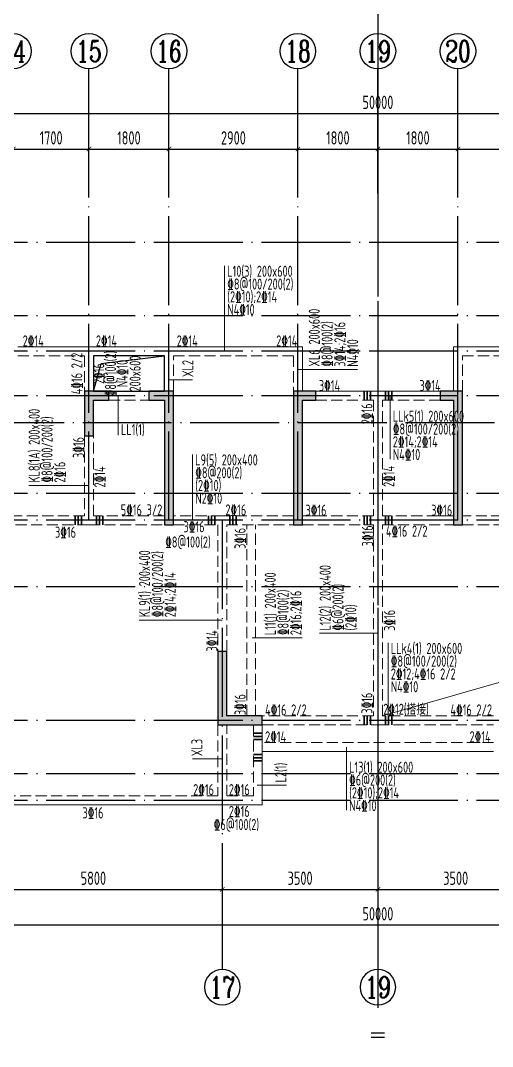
# Model space of a CAD drawing. Extents: x -1058961 to 23600, y -449123 to 2751847.
# Drawn here: x -198656 to -188040, y -264749 to -241676 of the extents above; entities that cross this region are included whole.
import ezdxf
from ezdxf.enums import TextEntityAlignment as Align

# ---------------------------------------------------------------- set-up
doc = ezdxf.new("R2010")
doc.units = 0
doc.header["$LTSCALE"] = 1000
for name, pattern in [('CENTER', [8, 5, -1, 1, -1]), ('DASH', [0.35, 0.25, -0.1]), ('DOTE', [2.42, 2, -0.2, 0.02, -0.2])]:
    doc.linetypes.add(name, pattern=pattern)
doc.layers.get('0').update_dxf_attribs({"linetype": 'CONTINUOUS'})
doc.layers.get('DEFPOINTS').update_dxf_attribs({"linetype": 'CONTINUOUS'})
for name, color, linetype in [('A-AXIS', 1, 'CONTINUOUS'), ('A-DOTE', 10, 'DOTE'), ('AXIS_NUM', 7, 'CONTINUOUS'), ('S-D洞口', 4, 'CONTINUOUS'), ('S-L主梁线', 4, 'DASH'), ('S-L梁编号', 6, 'CONTINUOUS'), ('S-L梁配筋', 7, 'CONTINUOUS'), ('S-Q墙填充', 252, 'CONTINUOUS'), ('S-Q墙实线', 6, 'CONTINUOUS'), ('S-Y一般标注', 3, 'CONTINUOUS'), ('THIN', 7, 'CONTINUOUS')]:
    doc.layers.add(name, color=color, linetype=linetype)
doc.layers.add('梁附加箍筋', color=1, linetype='CONTINUOUS', lineweight=35)
doc.styles.add('TSSD_Axis', font='complex.shx', dxfattribs={"width": 0.7, "bigfont": 'hztxt.shx'})
doc.styles.add('TSSD_DIMENSION', font='Tssdeng.shx', dxfattribs={"width": 0.7, "bigfont": 'tssdchn.shx'})
doc.styles.add('TSSD_REIN', font='tssdeng.shx', dxfattribs={"width": 0.7, "height": 300, "bigfont": 'tssdchn.shx'})
doc.dimstyles.new('TSSD_100_100', dxfattribs={"dimtxt": 300, "dimasz": 100, "dimexe": 100, "dimexo": 250, "dimgap": 100, "dimtad": 1, "dimdec": 0, "dimzin": 0, "dimdsep": 46, "dimtxsty": 'TSSD_DIMENSION', "dimblk": 'ARCHTICK', "dimcen": 0, "dimdle": 100, "dimclrt": 7, "dimadec": 0, "dimazin": 0, "dimtfac": 1, "dimtdec": 0, "dimtix": 1, "dimtmove": 2, "dimatfit": 3, "dimldrblk": 'ARCHTICK', "dimfxl": 0, "dimtolj": 1, "dimtzin": 0, "dimarcsym": 0})

# ---------------------------------------------------------------- blocks, each defined once
blk = doc.blocks.new('ts_axno')
at = {"color": 0, "linetype": 'ByBlock', "lineweight": -2}
blk.add_circle((0, 0), 0.5, dxfattribs=at)
at = {"color": 0, "linetype": 'ByBlock', "lineweight": -2, "style": 'TSSD_Axis', "width": 0.7}
blk.add_attdef('A', text='', height=0.6, dxfattribs=at).set_placement((0, 0), align=Align.MIDDLE_CENTER)
blk = doc.blocks.new('_ArchTick')
at = {"color": 0, "linetype": 'ByBlock', "const_width": 0.15}
blk.add_lwpolyline([(-0.5, -0.5), (0.5, 0.5)], dxfattribs=at)
blk = doc.blocks.new('*D1069')
at = {"layer": 'DEFPOINTS', "color": 0}
for p in [(23100, 19250), (21400, 18250), (23100, 18250)]:
    blk.add_point(p, dxfattribs=at)
at = {"layer": 'S-Y一般标注', "color": 0, "lineweight": -2}
for p, q in [((21300, 19250), (23200, 19250)), ((21400, 18500), (21400, 19350)), ((23100, 18500), (23100, 19350))]:
    blk.add_line(p, q, dxfattribs=at)
at = {"layer": 'S-Y一般标注', "color": 0, "lineweight": -2, "xscale": 100, "yscale": 100, "zscale": 100, "rotation": 180}
blk.add_blockref('_ArchTick', (21400, 19250), dxfattribs=at)
at = {"layer": 'S-Y一般标注', "color": 0, "lineweight": -2, "xscale": 100, "yscale": 100, "zscale": 100}
blk.add_blockref('_ArchTick', (23100, 19250), dxfattribs=at)
at = {"layer": 'S-Y一般标注', "color": 7, "insert": (22250, 19500), "char_height": 300, "attachment_point": 5, "style": 'TSSD_DIMENSION'}
blk.add_mtext('\\A1;1700', dxfattribs=at)
blk = doc.blocks.new('*D1070')
at = {"layer": 'DEFPOINTS', "color": 0}
for p in [(24900, 19250), (23100, 18250), (24900, 18250)]:
    blk.add_point(p, dxfattribs=at)
at = {"layer": 'S-Y一般标注', "color": 0, "lineweight": -2}
for p, q in [((23000, 19250), (25000, 19250)), ((23100, 18500), (23100, 19350)), ((24900, 18500), (24900, 19350))]:
    blk.add_line(p, q, dxfattribs=at)
at = {"layer": 'S-Y一般标注', "color": 0, "lineweight": -2, "xscale": 100, "yscale": 100, "zscale": 100, "rotation": 180}
blk.add_blockref('_ArchTick', (23100, 19250), dxfattribs=at)
at = {"layer": 'S-Y一般标注', "color": 0, "lineweight": -2, "xscale": 100, "yscale": 100, "zscale": 100}
blk.add_blockref('_ArchTick', (24900, 19250), dxfattribs=at)
at = {"layer": 'S-Y一般标注', "color": 7, "insert": (24000, 19500), "char_height": 300, "attachment_point": 5, "style": 'TSSD_DIMENSION'}
blk.add_mtext('\\A1;1800', dxfattribs=at)
blk = doc.blocks.new('*D1071')
at = {"layer": 'DEFPOINTS', "color": 0}
for p in [(27800, 19250), (24900, 18250), (27800, 18250)]:
    blk.add_point(p, dxfattribs=at)
at = {"layer": 'S-Y一般标注', "color": 0, "lineweight": -2}
for p, q in [((24800, 19250), (27900, 19250)), ((24900, 18500), (24900, 19350)), ((27800, 18500), (27800, 19350))]:
    blk.add_line(p, q, dxfattribs=at)
at = {"layer": 'S-Y一般标注', "color": 0, "lineweight": -2, "xscale": 100, "yscale": 100, "zscale": 100, "rotation": 180}
blk.add_blockref('_ArchTick', (24900, 19250), dxfattribs=at)
at = {"layer": 'S-Y一般标注', "color": 0, "lineweight": -2, "xscale": 100, "yscale": 100, "zscale": 100}
blk.add_blockref('_ArchTick', (27800, 19250), dxfattribs=at)
at = {"layer": 'S-Y一般标注', "color": 7, "insert": (26350, 19500), "char_height": 300, "attachment_point": 5, "style": 'TSSD_DIMENSION'}
blk.add_mtext('\\A1;2900', dxfattribs=at)
blk = doc.blocks.new('*D1072')
at = {"layer": 'DEFPOINTS', "color": 0}
for p in [(29600, 19250), (27800, 18250), (29600, 18250)]:
    blk.add_point(p, dxfattribs=at)
at = {"layer": 'S-Y一般标注', "color": 0, "lineweight": -2}
for p, q in [((27700, 19250), (29700, 19250)), ((27800, 18500), (27800, 19350)), ((29600, 18500), (29600, 19350))]:
    blk.add_line(p, q, dxfattribs=at)
at = {"layer": 'S-Y一般标注', "color": 0, "lineweight": -2, "xscale": 100, "yscale": 100, "zscale": 100, "rotation": 180}
blk.add_blockref('_ArchTick', (27800, 19250), dxfattribs=at)
at = {"layer": 'S-Y一般标注', "color": 0, "lineweight": -2, "xscale": 100, "yscale": 100, "zscale": 100}
blk.add_blockref('_ArchTick', (29600, 19250), dxfattribs=at)
at = {"layer": 'S-Y一般标注', "color": 7, "insert": (28700, 19500), "char_height": 300, "attachment_point": 5, "style": 'TSSD_DIMENSION'}
blk.add_mtext('\\A1;1800', dxfattribs=at)
blk = doc.blocks.new('*D1073')
at = {"layer": 'DEFPOINTS', "color": 0}
for p in [(31400, 19250), (29600, 18250), (31400, 18250)]:
    blk.add_point(p, dxfattribs=at)
at = {"layer": 'S-Y一般标注', "color": 0, "lineweight": -2}
for p, q in [((29500, 19250), (31500, 19250)), ((29600, 18500), (29600, 19350)), ((31400, 18500), (31400, 19350))]:
    blk.add_line(p, q, dxfattribs=at)
at = {"layer": 'S-Y一般标注', "color": 0, "lineweight": -2, "xscale": 100, "yscale": 100, "zscale": 100, "rotation": 180}
blk.add_blockref('_ArchTick', (29600, 19250), dxfattribs=at)
at = {"layer": 'S-Y一般标注', "color": 0, "lineweight": -2, "xscale": 100, "yscale": 100, "zscale": 100}
blk.add_blockref('_ArchTick', (31400, 19250), dxfattribs=at)
at = {"layer": 'S-Y一般标注', "color": 7, "insert": (30500, 19500), "char_height": 300, "attachment_point": 5, "style": 'TSSD_DIMENSION'}
blk.add_mtext('\\A1;1800', dxfattribs=at)
blk = doc.blocks.new('*D1074')
at = {"layer": 'DEFPOINTS', "color": 0}
for p in [(34300, 19250), (31400, 18250), (34300, 18250)]:
    blk.add_point(p, dxfattribs=at)
at = {"layer": 'S-Y一般标注', "color": 0, "lineweight": -2}
for p, q in [((31300, 19250), (34400, 19250)), ((31400, 18500), (31400, 19350)), ((34300, 18500), (34300, 19350))]:
    blk.add_line(p, q, dxfattribs=at)
at = {"layer": 'S-Y一般标注', "color": 0, "lineweight": -2, "xscale": 100, "yscale": 100, "zscale": 100, "rotation": 180}
blk.add_blockref('_ArchTick', (31400, 19250), dxfattribs=at)
at = {"layer": 'S-Y一般标注', "color": 0, "lineweight": -2, "xscale": 100, "yscale": 100, "zscale": 100}
blk.add_blockref('_ArchTick', (34300, 19250), dxfattribs=at)
at = {"layer": 'S-Y一般标注', "color": 7, "insert": (32850, 19500), "char_height": 300, "attachment_point": 5, "style": 'TSSD_DIMENSION'}
blk.add_mtext('\\A1;2900', dxfattribs=at)
blk = doc.blocks.new('*D1084')
at = {"layer": 'DEFPOINTS', "color": 0}
for p in [(54600, 20050), (4600, 18250), (54600, 18250)]:
    blk.add_point(p, dxfattribs=at)
at = {"layer": 'S-Y一般标注', "color": 0, "lineweight": -2}
for p, q in [((4600, 18500), (4600, 20150)), ((54600, 18500), (54600, 20150)), ((4500, 20050), (54700, 20050))]:
    blk.add_line(p, q, dxfattribs=at)
at = {"layer": 'S-Y一般标注', "color": 0, "lineweight": -2, "xscale": 100, "yscale": 100, "zscale": 100, "rotation": 180}
blk.add_blockref('_ArchTick', (4600, 20050), dxfattribs=at)
at = {"layer": 'S-Y一般标注', "color": 0, "lineweight": -2, "xscale": 100, "yscale": 100, "zscale": 100}
blk.add_blockref('_ArchTick', (54600, 20050), dxfattribs=at)
at = {"layer": 'S-Y一般标注', "color": 7, "insert": (29600, 20300), "char_height": 300, "attachment_point": 5, "style": 'TSSD_DIMENSION'}
blk.add_mtext('\\A1;50000', dxfattribs=at)
blk = doc.blocks.new('*D1101')
at = {"layer": 'DEFPOINTS', "color": 0}
for p in [(20300, 3600), (26100, 3600), (26100, 2600)]:
    blk.add_point(p, dxfattribs=at)
at = {"layer": 'S-Y一般标注', "color": 0, "lineweight": -2}
for p, q in [((20300, 3350), (20300, 2500)), ((26100, 3350), (26100, 2500)), ((20200, 2600), (26200, 2600))]:
    blk.add_line(p, q, dxfattribs=at)
at = {"layer": 'S-Y一般标注', "color": 0, "lineweight": -2, "xscale": 100, "yscale": 100, "zscale": 100, "rotation": 180}
blk.add_blockref('_ArchTick', (20300, 2600), dxfattribs=at)
at = {"layer": 'S-Y一般标注', "color": 0, "lineweight": -2, "xscale": 100, "yscale": 100, "zscale": 100}
blk.add_blockref('_ArchTick', (26100, 2600), dxfattribs=at)
at = {"layer": 'S-Y一般标注', "color": 7, "insert": (23200, 2850), "char_height": 300, "attachment_point": 5, "style": 'TSSD_DIMENSION'}
blk.add_mtext('\\A1;5800', dxfattribs=at)
blk = doc.blocks.new('*D1102')
at = {"layer": 'DEFPOINTS', "color": 0}
for p in [(26100, 3600), (29600, 3600), (29600, 2600)]:
    blk.add_point(p, dxfattribs=at)
at = {"layer": 'S-Y一般标注', "color": 0, "lineweight": -2}
for p, q in [((26100, 3350), (26100, 2500)), ((29600, 3350), (29600, 2500)), ((26000, 2600), (29700, 2600))]:
    blk.add_line(p, q, dxfattribs=at)
at = {"layer": 'S-Y一般标注', "color": 0, "lineweight": -2, "xscale": 100, "yscale": 100, "zscale": 100, "rotation": 180}
blk.add_blockref('_ArchTick', (26100, 2600), dxfattribs=at)
at = {"layer": 'S-Y一般标注', "color": 0, "lineweight": -2, "xscale": 100, "yscale": 100, "zscale": 100}
blk.add_blockref('_ArchTick', (29600, 2600), dxfattribs=at)
at = {"layer": 'S-Y一般标注', "color": 7, "insert": (27850, 2850), "char_height": 300, "attachment_point": 5, "style": 'TSSD_DIMENSION'}
blk.add_mtext('\\A1;3500', dxfattribs=at)
blk = doc.blocks.new('*D1107')
at = {"layer": 'DEFPOINTS', "color": 0}
for p in [(4600, 3600), (54600, 3600), (54600, 1800)]:
    blk.add_point(p, dxfattribs=at)
at = {"layer": 'S-Y一般标注', "color": 0, "lineweight": -2}
for p, q in [((4600, 3350), (4600, 1700)), ((54600, 3350), (54600, 1700)), ((4500, 1800), (54700, 1800))]:
    blk.add_line(p, q, dxfattribs=at)
at = {"layer": 'S-Y一般标注', "color": 0, "lineweight": -2, "xscale": 100, "yscale": 100, "zscale": 100, "rotation": 180}
blk.add_blockref('_ArchTick', (4600, 1800), dxfattribs=at)
at = {"layer": 'S-Y一般标注', "color": 0, "lineweight": -2, "xscale": 100, "yscale": 100, "zscale": 100}
blk.add_blockref('_ArchTick', (54600, 1800), dxfattribs=at)
at = {"layer": 'S-Y一般标注', "color": 7, "insert": (29600, 2050), "char_height": 300, "attachment_point": 5, "style": 'TSSD_DIMENSION'}
blk.add_mtext('\\A1;50000', dxfattribs=at)
blk = doc.blocks.new('*D1110')
at = {"layer": 'DEFPOINTS', "color": 0}
for p in [(29600, 3600), (33100, 3600), (33100, 2600)]:
    blk.add_point(p, dxfattribs=at)
at = {"layer": 'S-Y一般标注', "color": 0, "lineweight": -2}
for p, q in [((29600, 3350), (29600, 2500)), ((33100, 3350), (33100, 2500)), ((29500, 2600), (33200, 2600))]:
    blk.add_line(p, q, dxfattribs=at)
at = {"layer": 'S-Y一般标注', "color": 0, "lineweight": -2, "xscale": 100, "yscale": 100, "zscale": 100, "rotation": 180}
blk.add_blockref('_ArchTick', (29600, 2600), dxfattribs=at)
at = {"layer": 'S-Y一般标注', "color": 0, "lineweight": -2, "xscale": 100, "yscale": 100, "zscale": 100}
blk.add_blockref('_ArchTick', (33100, 2600), dxfattribs=at)
at = {"layer": 'S-Y一般标注', "color": 7, "insert": (31350, 2850), "char_height": 300, "attachment_point": 5, "style": 'TSSD_DIMENSION'}
blk.add_mtext('\\A1;3500', dxfattribs=at)
blk = doc.blocks.new('20210807.15312078')
at = {"layer": 'S-Q墙填充'}
h = blk.add_hatch(color=252, dxfattribs=at)
h.dxf.hatch_style = 1
h.paths.add_polyline_path([(79416, 66140), (79416, 65140), (79616, 65140), (79616, 65940), (79966, 65940), (79966, 66140)])
h = blk.add_hatch(color=252, dxfattribs=at)
h.dxf.hatch_style = 1
h.paths.add_polyline_path([(81216, 65940), (81216, 63140), (81416, 63140), (81416, 66140), (80866, 66140), (80866, 65940)])
h = blk.add_hatch(color=252, dxfattribs=at)
h.dxf.hatch_style = 1
h.paths.add_polyline_path([(84116, 66140), (84116, 63140), (84316, 63140), (84316, 65940), (84616, 65940), (84616, 66140)])
h = blk.add_hatch(color=252, dxfattribs=at)
h.dxf.hatch_style = 1
h.paths.add_polyline_path([(87716, 65940), (87716, 63140), (87916, 63140), (87916, 66140), (87416, 66140), (87416, 65940)])
h = blk.add_hatch(color=252, dxfattribs=at)
h.dxf.hatch_style = 1
h.paths.add_polyline_path([(82416, 58640), (83316, 58640), (83416, 58640), (83416, 58840), (83316, 58840), (82616, 58840), (82616, 60290), (82416, 60290)])
at = {"layer": 'S-D洞口', "color": 5}
blk.add_lwpolyline([(79616, 66140), (81216, 66140), (81216, 66940), (79616, 66940), (79616, 66140), (79793, 66762), (81216, 66940)], dxfattribs=at)
at = {"layer": 'S-L主梁线', "linetype": 'ByBlock', "lineweight": 18}
for p, q in [((79516, 67140), (77916, 67140)), ((81316, 67140), (79516, 67140)), ((79616, 66940), (81216, 66940)), ((79616, 66140), (79616, 66940)), ((81216, 66940), (81216, 66140)), ((84316, 67140), (81316, 67140)), ((84316, 66140), (84316, 67140)), ((87716, 67140), (87716, 66140)), ((90716, 67140), (87716, 67140)), ((80866, 66140), (79966, 66140)), ((86016, 66140), (84616, 66140)), ((87416, 66140), (86016, 66140)), ((83416, 56840), (83416, 58640)), ((83416, 58040), (88616, 58040)), ((64516, 56840), (82516, 56840)), ((82516, 56840), (83416, 56840))]:
    blk.add_line(p, q, dxfattribs=at)
at = {"layer": 'S-L主梁线', "linetype": 'DASH', "lineweight": 18}
for p, q in [((77916, 66940), (79416, 66940)), ((79416, 66940), (79416, 66140)), ((81416, 66940), (84116, 66940)), ((81416, 66140), (81416, 66940)), ((84116, 66940), (84116, 66140)), ((87916, 66940), (90616, 66940)), ((87916, 66140), (87916, 66940)), ((79966, 65940), (80866, 65940)), ((84616, 65940), (85916, 65940)), ((85916, 65940), (85916, 63340)), ((86116, 65940), (87416, 65940)), ((86116, 63340), (86116, 65940)), ((79416, 65140), (79416, 63340)), ((79616, 63340), (79616, 65140)), ((79416, 63340), (76816, 63340)), ((81216, 63340), (79616, 63340)), ((82516, 63340), (81416, 63340)), ((84116, 63340), (82516, 63340)), ((85916, 63340), (84316, 63340)), ((87716, 63340), (86116, 63340)), ((89516, 63340), (87916, 63340)), ((76816, 63140), (79516, 63140)), ((79516, 63140), (81216, 63140)), ((81416, 63140), (82416, 63140)), ((82416, 63140), (82416, 60290)), ((82616, 63140), (84116, 63140)), ((82616, 60290), (82616, 63140)), ((84316, 63140), (85916, 63140)), ((85916, 63140), (85916, 58840)), ((86116, 58840), (86116, 63140)), ((86116, 63140), (87716, 63140)), ((87916, 63140), (89416, 63140)), ((85916, 58840), (83416, 58840)), ((88616, 58840), (86116, 58840)), ((82416, 58640), (82416, 57040)), ((82616, 57040), (82616, 58640)), ((83216, 58640), (83216, 57040)), ((83416, 58640), (86016, 58640)), ((86016, 58640), (88616, 58640)), ((88616, 58240), (83416, 58240)), ((82416, 57040), (76816, 57040)), ((83216, 57040), (82616, 57040))]:
    blk.add_line(p, q, dxfattribs=at)
for points in [[(83066, 58840), (83066, 63140)], [(83266, 58840), (83266, 63140)]]:
    blk.add_lwpolyline(points, dxfattribs=at)
at = {"layer": 'S-Q墙实线'}
for points in [[(79416, 66140), (79416, 65140), (79616, 65140), (79616, 65940), (79966, 65940), (79966, 66140)], [(81216, 65940), (81216, 63140), (81416, 63140), (81416, 66140), (80866, 66140), (80866, 65940)], [(84116, 66140), (84116, 63140), (84316, 63140), (84316, 65940), (84616, 65940), (84616, 66140)], [(87716, 65940), (87716, 63140), (87916, 63140), (87916, 66140), (87416, 66140), (87416, 65940)], [(82416, 58640), (83316, 58640), (83416, 58640), (83416, 58840), (83316, 58840), (82616, 58840), (82616, 60290), (82416, 60290)]]:
    blk.add_lwpolyline(points, close=True, dxfattribs=at)
blk = doc.blocks.new('20210726.16395156')
at = {"layer": 'A-AXIS'}
for p, q in [((23100, 18249.9), (23100, 21049.9)), ((24900, 18249.9), (24900, 21049.9)), ((27800, 18249.9), (27800, 21049.9)), ((29600, 18249.9), (29600, 21049.9)), ((31400, 18249.9), (31400, 21049.9)), ((26100, 3600), (26100, 800)), ((29600, 3600), (29600, 800))]:
    blk.add_line(p, q, dxfattribs=at)
at = {"layer": 'A-DOTE'}
for p, q in [((23100, 10900), (23100, 18249.9)), ((24900, 10900), (24900, 18249.9)), ((27800, 10900), (27800, 18249.9)), ((29600, 18249.9), (29600, 3600)), ((31400, 10900), (31400, 18249.9)), ((55600, 17150), (3600, 17150)), ((55600, 15500), (3600, 15500)), ((55600, 14700), (3600, 14700)), ((55600, 13700), (3600, 13700)), ((3600, 13100.3), (55600, 13100.3)), ((55600, 11500), (3600, 11500)), ((55600, 10900), (3600, 10900)), ((26100, 10900), (26100, 3600)), ((55600, 9400), (3600, 9400)), ((55600, 6400), (3600, 6400)), ((55600, 5200), (3600, 5200)), ((55600, 4600), (3600, 4600))]:
    blk.add_line(p, q, dxfattribs=at)
at = {"layer": 'A-AXIS'}
ref = blk.add_blockref('ts_axno', (21400, 21449.9), dxfattribs=dict(at, xscale=800, yscale=800, zscale=800))
ref.add_attrib('8', '14', dxfattribs={"layer": 'AXIS_NUM', "height": 480, "style": 'TSSD_Axis', "width": 0.7}).set_placement((21400, 21449.9), align=Align.MIDDLE_CENTER)
ref = blk.add_blockref('ts_axno', (23100, 21449.9), dxfattribs=dict(at, xscale=800, yscale=800, zscale=800))
ref.add_attrib('9', '15', dxfattribs={"layer": 'AXIS_NUM', "height": 480, "style": 'TSSD_Axis', "width": 0.7}).set_placement((23100, 21449.9), align=Align.MIDDLE_CENTER)
ref = blk.add_blockref('ts_axno', (24900, 21449.9), dxfattribs=dict(at, xscale=800, yscale=800, zscale=800))
ref.add_attrib('10', '16', dxfattribs={"layer": 'AXIS_NUM', "height": 480, "style": 'TSSD_Axis', "width": 0.7}).set_placement((24900, 21449.9), align=Align.MIDDLE_CENTER)
ref = blk.add_blockref('ts_axno', (27800, 21449.9), dxfattribs=dict(at, xscale=800, yscale=800, zscale=800))
ref.add_attrib('11', '18', dxfattribs={"layer": 'AXIS_NUM', "height": 480, "style": 'TSSD_Axis', "width": 0.7}).set_placement((27800, 21449.9), align=Align.MIDDLE_CENTER)
ref = blk.add_blockref('ts_axno', (29600, 21449.9), dxfattribs=dict(at, xscale=800, yscale=800, zscale=800))
ref.add_attrib('12', '19', dxfattribs={"layer": 'AXIS_NUM', "height": 480, "style": 'TSSD_Axis', "width": 0.7}).set_placement((29600, 21449.9), align=Align.MIDDLE_CENTER)
ref = blk.add_blockref('ts_axno', (31400, 21449.9), dxfattribs=dict(at, xscale=800, yscale=800, zscale=800))
ref.add_attrib('13', '20', dxfattribs={"layer": 'AXIS_NUM', "height": 480, "style": 'TSSD_Axis', "width": 0.7}).set_placement((31400, 21449.9), align=Align.MIDDLE_CENTER)
ref = blk.add_blockref('ts_axno', (26100, 400), dxfattribs=dict(at, xscale=-800, yscale=800, zscale=800, rotation=180))
ref.add_attrib('10', '17', dxfattribs={"layer": 'AXIS_NUM', "height": 480, "style": 'TSSD_Axis', "width": 0.7}).set_placement((26100, 400), align=Align.MIDDLE_CENTER)
ref = blk.add_blockref('ts_axno', (29600, 400), dxfattribs=dict(at, xscale=-800, yscale=800, zscale=800, rotation=180))
ref.add_attrib('13', '19', dxfattribs={"layer": 'AXIS_NUM', "height": 480, "style": 'TSSD_Axis', "width": 0.7}).set_placement((29600, 400), align=Align.MIDDLE_CENTER)
at = {"layer": 'S-Y一般标注'}
for base, p1, p2, picture, middle in [((54600, 20049.9), (4600, 18249.9), (54600, 18249.9), '*D1084', (29600, 20299.9)), ((23100, 19249.9), (21400, 18249.9), (23100, 18249.9), '*D1069', (22250, 19499.9)), ((24900, 19249.9), (23100, 18249.9), (24900, 18249.9), '*D1070', (24000, 19499.9)), ((27800, 19249.9), (24900, 18249.9), (27800, 18249.9), '*D1071', (26350, 19499.9)), ((29600, 19249.9), (27800, 18249.9), (29600, 18249.9), '*D1072', (28700, 19499.9)), ((31400, 19249.9), (29600, 18249.9), (31400, 18249.9), '*D1073', (30500, 19499.9)), ((34300, 19249.9), (31400, 18249.9), (34300, 18249.9), '*D1074', (32850, 19499.9)), ((54600, 1800), (4600, 3600), (54600, 3600), '*D1107', (29600, 2050)), ((26100, 2600), (20300, 3600), (26100, 3600), '*D1101', (23200, 2850)), ((29600, 2600), (26100, 3600), (29600, 3600), '*D1102', (27850, 2850)), ((33100, 2600), (29600, 3600), (33100, 3600), '*D1110', (31350, 2850))]:
    dim = blk.add_linear_dim(base=base, p1=p1, p2=p2, dimstyle='TSSD_100_100', dxfattribs=at)
    dim.commit()
    dim.dimension.update_dxf_attribs({"geometry": picture, "text_midpoint": middle})

msp = doc.modelspace()

# ---------------------------------------------------------------- linework, layer by layer
at = {"layer": 'S-L梁编号', "lineweight": 18}
for p, q in [((-194068.33, -249115.31), (-194068.33, -247189.67)), ((-192416.89, -249523.86), (-191079.47, -249523.86)), ((-195316.89, -249757.84), (-194786.12, -249757.84)), ((-196457.38, -250115.6), (-196457.38, -251000.14)), ((-190343.8, -250115.31), (-190343.8, -251542.88)), ((-194787.45, -252915.31), (-194787.45, -251432.48)), ((-197116.88, -252129.82), (-198471.93, -252129.82)), ((-194116.89, -255158.61), (-195989.92, -255158.61)), ((-193445.19, -255561.73), (-192318.16, -255561.73)), ((-190616.89, -255457.41), (-191927.78, -255457.41)), ((-190389.2, -257415.31), (-190389.2, -255671.08)), ((-191326.57, -258015.31), (-191326.57, -259437.6)), ((-194116.89, -258283.36), (-194783.47, -258283.36)), ((-192675.9, -258872.46), (-193334.37, -258872.46))]:
    msp.add_line(p, q, dxfattribs=at)
msp.add_lwpolyline([(-190516.89, -257315.31), (-165716.88, -250215.31)], dxfattribs=at)
at = {"layer": 'THIN', "linetype": 'CENTER'}
msp.add_line((-190616.88, -240882.53), (-190616.88, -264749.46), dxfattribs=at)
at = {"layer": 'THIN'}
for p, q in [((-190466.88, -264449.46), (-190766.88, -264449.46)), ((-190466.88, -264549.46), (-190766.88, -264549.46))]:
    msp.add_line(p, q, dxfattribs=at)
at = {"layer": '梁附加箍筋', "lineweight": 35}
for p, q in [((-190926.89, -250215.31), (-190926.89, -250015.31)), ((-190856.89, -250215.31), (-190856.89, -250015.31)), ((-190786.89, -250215.31), (-190786.89, -250015.31)), ((-190446.89, -250215.31), (-190446.89, -250015.31)), ((-190376.89, -250215.31), (-190376.89, -250015.31)), ((-190306.89, -250215.31), (-190306.89, -250015.31)), ((-197426.88, -253015.31), (-197426.88, -252815.31)), ((-197356.88, -253015.31), (-197356.88, -252815.31)), ((-197286.88, -253015.31), (-197286.88, -252815.31)), ((-196946.88, -253015.31), (-196946.88, -252815.31)), ((-196876.88, -253015.31), (-196876.88, -252815.31)), ((-196806.88, -253015.31), (-196806.88, -252815.31)), ((-194426.89, -253015.31), (-194426.89, -252815.31)), ((-194356.89, -253015.31), (-194356.89, -252815.31)), ((-194286.89, -253015.31), (-194286.89, -252815.31)), ((-193946.89, -253015.31), (-193946.89, -252815.31)), ((-193876.89, -253015.31), (-193876.89, -252815.31)), ((-193806.89, -253015.31), (-193806.89, -252815.31)), ((-190926.89, -253015.31), (-190926.89, -252815.31)), ((-190856.89, -253015.31), (-190856.89, -252815.31)), ((-190786.89, -253015.31), (-190786.89, -252815.31)), ((-190446.89, -253015.31), (-190446.89, -252815.31)), ((-190376.89, -253015.31), (-190376.89, -252815.31)), ((-190306.89, -253015.31), (-190306.89, -252815.31)), ((-190926.89, -257515.31), (-190926.89, -257315.31)), ((-190856.89, -257515.31), (-190856.89, -257315.31)), ((-190786.89, -257515.31), (-190786.89, -257315.31)), ((-190446.89, -257515.31), (-190446.89, -257315.31)), ((-190376.89, -257515.31), (-190376.89, -257315.31)), ((-190306.89, -257515.31), (-190306.89, -257315.31)), ((-193216.87, -257705.31), (-193416.87, -257705.32)), ((-193216.86, -257775.31), (-193416.86, -257775.32)), ((-193216.86, -257845.31), (-193416.86, -257845.32)), ((-193216.84, -258185.31), (-193416.84, -258185.32)), ((-193216.84, -258255.31), (-193416.84, -258255.32)), ((-193216.83, -258325.31), (-193416.83, -258325.32))]:
    msp.add_line(p, q, dxfattribs=at)

# ---------------------------------------------------------------- block references
at = {"layer": 'A-DOTE'}
msp.add_blockref('20210726.16395156', (-220216.88, -263815.36), dxfattribs=at)
at = {"layer": 'S-Q墙填充'}
msp.add_blockref('20210807.15312078', (-276632.52, -316154.88), dxfattribs=at)

# ---------------------------------------------------------------- texts
at = {"layer": 'S-L梁编号', "color": 6, "style": 'TSSD_REIN', "width": 0.7}
for s, p in [('L10(3) 200x600', (-194005.83, -247439.67)), ('LLk5(1) 200x600', (-190281.3, -250699.61)), ('LL1(1)', (-196394.88, -251000.14)), ('L9(5) 200x400', (-194724.95, -251682.48)), ('LLk4(1) 200x600', (-190326.7, -255921.08)), ('L13(1) 200x600', (-191264.07, -258594.33))]:
    msp.add_text(s, height=250, dxfattribs=at).set_placement(p)
for s, p in [('XL6 200x600', (-191922.74, -249461.36)), ('XL2', (-194766.89, -249695.34)), ('KL8(1A) 200x400', (-198221.93, -252067.32)), ('KL9(1) 200x400', (-195739.92, -255096.11)), ('L12(2) 200x400', (-191677.78, -255394.91)), ('L11(1) 200x400', (-192912.39, -255499.23)), ('XL3', (-194562.32, -258220.86)), ('L2(1)', (-192675.9, -258809.96))]:
    msp.add_text(s, height=250, rotation=90, dxfattribs=at).set_placement(p)
at = {"layer": 'S-L梁配筋', "color": 7, "style": 'TSSD_REIN', "width": 0.7}
for s, p in [('%%1328@100/200(2)', (-194005.83, -247727.17)), ('(2%%13210);2%%13214', (-194005.83, -248014.67)), ('N4%%13210', (-194005.83, -248302.17)), ('%%1328@100/200(2)', (-190281.3, -250987.11)), ('2%%13214;2%%13214', (-190281.3, -251274.61)), ('N4%%13210', (-190281.3, -251562.11)), ('%%1328@200(2)', (-194724.95, -251969.98)), ('(2%%13210)', (-194724.95, -252257.48)), ('N2%%13210', (-194724.95, -252544.98)), ('3%%13216', (-197879.39, -253308.91)), ('%%1328@100(2)', (-195401.77, -253529.29)), ('%%1328@100/200(2)', (-190326.7, -256208.58)), ('2%%13212;4%%13216 2/2', (-190326.7, -256496.08)), ('N4%%13210', (-190326.7, -256783.58)), ('2%%13212(搭接)', (-190496.45, -257290.48)), ('4%%13216 2/2', (-193153.92, -257305.42)), ('2%%13214', (-193153.92, -257910.63)), ('2%%13214', (-188554.88, -257910.63)), ('%%1326@200(2)', (-191264.07, -258881.83)), ('2%%13216', (-194772.82, -259098.28)), ('2%%13216', (-193969.19, -259098.28)), ('(2%%13210);2%%13214', (-191264.07, -259169.33)), ('2%%13216', (-193969.19, -259587.42)), ('N4%%13210', (-191264.07, -259456.83)), ('3%%13216', (-197261.85, -259619.84)), ('%%1326@100(2)', (-194308.62, -259883.64))]:
    msp.add_text(s, height=250, dxfattribs=at).set_placement(p)
for s, p in [('%%1328@100(2)', (-191635.24, -249461.36)), ('3%%13214;2%%13216', (-191347.74, -249461.36)), ('N4%%13210', (-191060.24, -249461.36)), ('2%%13216', (-190738.04, -250756.6)), ('%%1328@100/200(2)', (-197934.43, -252067.32)), ('2%%13216', (-197646.93, -252067.32)), ('3%%13216', (-193592.49, -253558.76)), ('%%1328@100/200(2)', (-195452.42, -255096.11)), ('2%%13214;2%%13214', (-195164.92, -255096.11)), ('%%1328@100(2)', (-192624.89, -255499.23)), ('%%1326@200(2)', (-191390.28, -255394.91)), ('2%%13216;2%%13216', (-192337.39, -255499.23)), ('(2%%13210)', (-191102.78, -255394.91)), ('3%%13214', (-194223.56, -255865.64)), ('3%%13216', (-190738.04, -257265.31)), ('3%%13216', (-193592.49, -257296.08))]:
    msp.add_text(s, height=250, rotation=90, dxfattribs=at).set_placement(p)
for s, p in [('2%%13214', (-198133.09, -249006.84)), ('2%%13214', (-196486.55, -249006.84)), ('2%%13214', (-194669.14, -249006.84)), ('2%%13214', (-192430.1, -249006.84)), ('3%%13214', (-191467.39, -250011.68)), ('3%%13214', (-189206.38, -250011.68)), ('2%%13216', (-193578.1, -252807.69)), ('3%%13216', (-191773.28, -252815.1)), ('3%%13216', (-188945.9, -252815.1))]:
    msp.add_text(s, height=250, dxfattribs=at).set_placement(p, align=Align.RIGHT)
for s, p in [('4%%13216 2/2', (-197264.19, -249615.31)), ('%%1328@100(2)', (-196507.28, -249615.31)), ('2%%13216', (-196771.89, -249615.31)), ('N4%%13210', (-196245.05, -249615.31)), ('200x600', (-195954.24, -249615.31)), ('3%%13216', (-197227.98, -251278.32)), ('2%%13214', (-196748.63, -251941.64)), ('2%%13214', (-190247.24, -251929.31)), ('3%%13216', (-190232.64, -255165.31))]:
    msp.add_text(s, height=250, rotation=90, dxfattribs=at).set_placement(p, align=Align.CENTER)
at = {"layer": 'S-L梁配筋', "color": 1, "style": 'TSSD_REIN', "width": 0.7}
msp.add_text('5%%13216 3/2', height=250, dxfattribs=at).set_placement((-195466.89, -252807.69), align=Align.RIGHT)
at = {"layer": 'S-L梁配筋', "color": 7, "style": 'TSSD_REIN', "width": 0.7}
msp.add_text('3%%13216', height=250, dxfattribs=at).set_placement((-194752.33, -253259.32), align=Align.BOTTOM_CENTER)
for s, rotation, p in [('3%%13216', 90, (-190724.54, -253029.91)), ('4%%13216 2/2', 360, (-188050.73, -257305.42))]:
    msp.add_text(s, height=250, rotation=rotation, dxfattribs=at).set_placement(p, align=Align.RIGHT)
msp.add_text('4%%13216 2/2', height=250, dxfattribs=at).set_placement((-189969.3, -253285.85), align=Align.CENTER)

doc.saveas('drawing.dxf')
